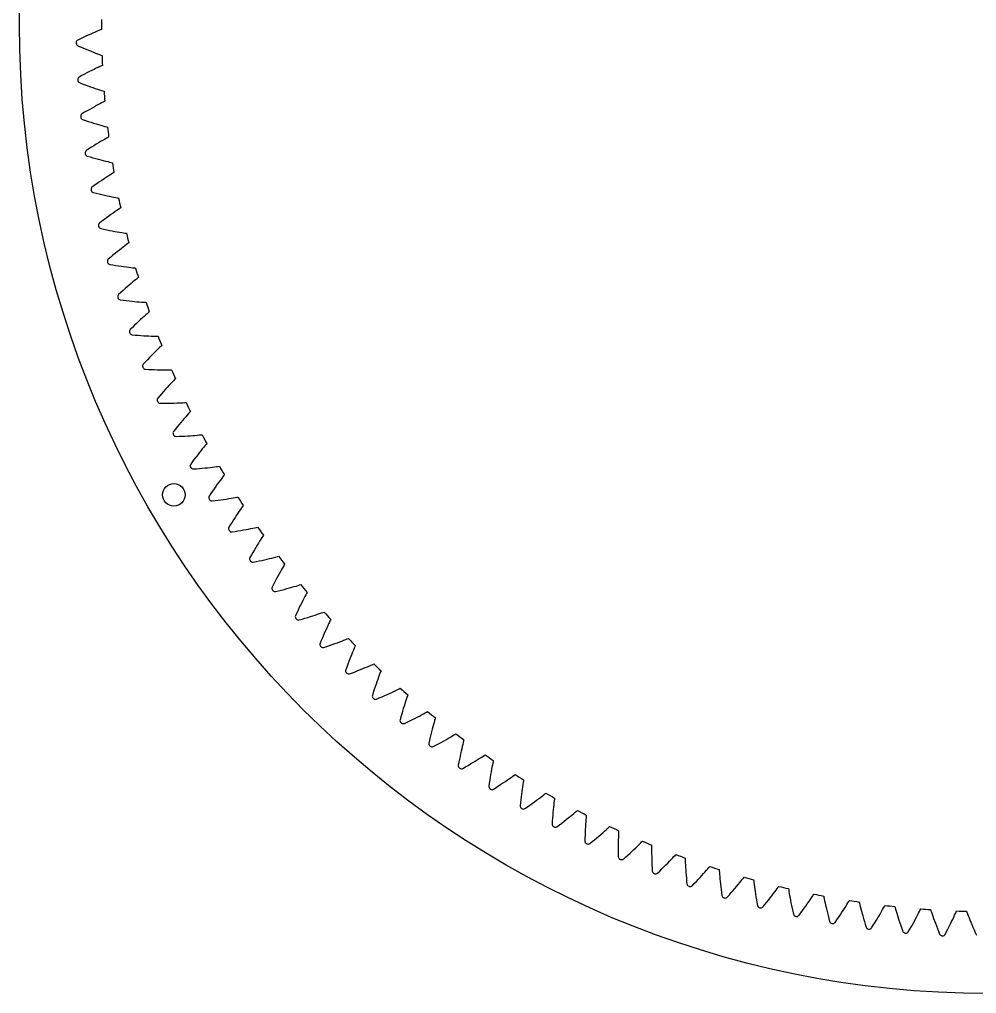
# Model space of a CAD drawing. Header units: millimetres. Extents: x -86 to 86, y -86 to 86.
# Drawn here: x -85.7 to -1.1, y -85.7 to 0.4 of the extents above; entities that cross this region are included whole.
import ezdxf

# ---------------------------------------------------------------- set-up
doc = ezdxf.new("R2010")
doc.units = ezdxf.units.MM

msp = doc.modelspace()

# ---------------------------------------------------------------- linework, layer by layer
at = {"layer": 'holes'}
msp.add_circle((-72.021518, -41.581643), 1, dxfattribs=at)
at = {"layer": 'outer'}
msp.add_circle((0, 0), 85.663286, dxfattribs=at)
at = {"layer": 'output_ring'}
for p, q in [((-79.369698, -0.848824), (-79.581855, -0.944433)), ((-79.167811, -0.759581), (-79.369698, -0.848824)), ((-78.977644, -0.677081), (-79.167811, -0.759581)), ((-78.801254, -0.601921), (-78.977644, -0.677081)), ((-78.641845, -0.535133), (-78.801254, -0.601921)), ((-78.505389, -0.478826), (-78.641845, -0.535133)), ((-78.412047, -0.440771), (-78.505389, -0.478826)), ((-80.270112, -1.267341), (-80.51443, -1.386234)), ((-80.03284, -1.153834), (-80.270112, -1.267341)), ((-79.803189, -1.04616), (-80.03284, -1.153834)), ((-79.581855, -0.944433), (-79.803189, -1.04616)), ((-80.504466, -1.877799), (-80.25553, -1.986693)), ((-80.25553, -1.986693), (-80.013853, -2.090491)), ((-80.013853, -2.090491), (-79.780027, -2.18877)), ((-79.780027, -2.18877), (-79.554753, -2.281443)), ((-79.554753, -2.281443), (-79.338895, -2.368376)), ((-79.338895, -2.368376), (-79.133557, -2.449364)), ((-79.133557, -2.449364), (-78.940203, -2.52409)), ((-78.940203, -2.52409), (-78.760913, -2.59204)), ((-78.760913, -2.59204), (-78.598927, -2.652313)), ((-78.598927, -2.652313), (-78.460301, -2.703044)), ((-78.460301, -2.703044), (-78.365494, -2.737285)), ((-79.695235, -4.279371), (-79.920333, -4.396263)), ((-79.478205, -4.168758), (-79.695235, -4.279371)), ((-79.270097, -4.06463), (-79.478205, -4.168758)), ((-79.071992, -3.967278), (-79.270097, -4.06463)), ((-78.885325, -3.877139), (-79.071992, -3.967278)), ((-78.712126, -3.794893), (-78.885325, -3.877139)), ((-78.555554, -3.7217), (-78.712126, -3.794893)), ((-78.421492, -3.659909), (-78.555554, -3.7217)), ((-78.329769, -3.618102), (-78.421492, -3.659909)), ((-80.15281, -4.519293), (-80.39211, -4.647989)), ((-80.362232, -5.138746), (-80.109088, -5.237463)), ((-79.920333, -4.396263), (-80.15281, -4.519293)), ((-80.109088, -5.237463), (-79.863403, -5.331381)), ((-79.863403, -5.331381), (-79.625787, -5.420104)), ((-79.625787, -5.420104), (-79.396942, -5.503572)), ((-79.396942, -5.503572), (-79.177739, -5.581685)), ((-79.177739, -5.581685), (-78.969287, -5.654285)), ((-78.969287, -5.654285), (-78.773064, -5.721114)), ((-78.773064, -5.721114), (-78.591167, -5.781742)), ((-78.591167, -5.781742), (-78.426872, -5.835401)), ((-78.426872, -5.835401), (-78.286304, -5.880472)), ((-78.286304, -5.880472), (-78.190187, -5.910843)), ((-78.208749, -6.834979), (-78.340196, -6.902152)), ((-78.118796, -6.789489), (-78.208749, -6.834979)), ((-79.676518, -7.63147), (-79.903818, -7.763819)), ((-79.456341, -7.505551), (-79.676518, -7.63147)), ((-79.243973, -7.386234), (-79.456341, -7.505551)), ((-79.040256, -7.273757), (-79.243973, -7.386234)), ((-78.846258, -7.168457), (-79.040256, -7.273757)), ((-78.663398, -7.070828), (-78.846258, -7.168457)), ((-78.493674, -6.98163), (-78.663398, -7.070828)), ((-78.340196, -6.902152), (-78.493674, -6.98163)), ((-79.903818, -7.763819), (-80.137705, -7.902107)), ((-80.087964, -8.391251), (-79.831027, -8.479627)), ((-79.831027, -8.479627), (-79.581738, -8.563512)), ((-79.581738, -8.563512), (-79.340721, -8.642532)), ((-79.340721, -8.642532), (-79.108682, -8.716657)), ((-79.108682, -8.716657), (-78.886493, -8.785824)), ((-78.886493, -8.785824), (-78.67527, -8.849916)), ((-78.67527, -8.849916), (-78.4765, -8.908738)), ((-78.4765, -8.908738), (-78.292296, -8.961945)), ((-78.292296, -8.961945), (-78.125961, -9.008901)), ((-78.125961, -9.008901), (-77.983682, -9.048239)), ((-77.983682, -9.048239), (-77.886413, -9.07469)), ((-78.312226, -10.252899), (-78.49098, -10.357859)), ((-78.146257, -10.156896), (-78.312226, -10.252899)), ((-77.996126, -10.071264), (-78.146257, -10.156896)), ((-77.867509, -9.998819), (-77.996126, -10.071264)), ((-77.779473, -9.949721), (-77.867509, -9.998819)), ((-79.523544, -10.995589), (-79.751635, -11.143242)), ((-79.301794, -10.854137), (-79.523544, -10.995589)), ((-79.086901, -10.719399), (-79.301794, -10.854137)), ((-78.879543, -10.591574), (-79.086901, -10.719399)), ((-78.680551, -10.470934), (-78.879543, -10.591574)), ((-78.49098, -10.357859), (-78.680551, -10.470934)), ((-79.682112, -11.629969), (-79.421805, -11.70786)), ((-79.421805, -11.70786), (-79.169321, -11.781573)), ((-79.169321, -11.781573), (-78.925299, -11.850761)), ((-78.925299, -11.850761), (-78.690447, -11.915422)), ((-78.690447, -11.915422), (-78.465638, -11.975527)), ((-78.465638, -11.975527), (-78.251991, -12.031007)), ((-78.251991, -12.031007), (-78.051, -12.081725)), ((-78.051, -12.081725), (-77.864791, -12.127423)), ((-77.864791, -12.127423), (-77.69669, -12.1676)), ((-77.69669, -12.1676), (-77.552934, -12.20114)), ((-77.552934, -12.20114), (-77.454673, -12.223627)), ((-78.191574, -13.650907), (-78.385513, -13.779512)), ((-78.006742, -13.530242), (-78.191574, -13.650907)), ((-77.832388, -13.418124), (-78.006742, -13.530242)), ((-77.670446, -13.315474), (-77.832388, -13.418124)), ((-77.523909, -13.223828), (-77.670446, -13.315474)), ((-77.398333, -13.14623), (-77.523909, -13.223828)), ((-77.312359, -13.093605), (-77.398333, -13.14623)), ((-79.012613, -14.209294), (-79.234533, -14.366069)), ((-78.796778, -14.058972), (-79.012613, -14.209294)), ((-78.587521, -13.915635), (-78.796778, -14.058972)), ((-78.385513, -13.779512), (-78.587521, -13.915635)), ((-79.145342, -14.849578), (-78.882092, -14.916856)), ((-78.882092, -14.916856), (-78.626828, -14.980277)), ((-78.626828, -14.980277), (-78.380203, -15.039519)), ((-78.380203, -15.039519), (-78.142923, -15.094609)), ((-78.142923, -15.094609), (-77.915863, -15.145554)), ((-77.915863, -15.145554), (-77.700143, -15.192331)), ((-77.700143, -15.192331), (-77.497263, -15.234862)), ((-77.497263, -15.234862), (-77.309354, -15.272976)), ((-77.309354, -15.272976), (-77.139763, -15.306308)), ((-77.139763, -15.306308), (-76.994766, -15.333994)), ((-76.994766, -15.333994), (-76.895674, -15.352481)), ((-76.92432, -16.354666), (-77.067022, -16.452176)), ((-76.801992, -16.272043), (-76.92432, -16.354666)), ((-76.718221, -16.215977), (-76.801992, -16.272043)), ((-77.959023, -17.089008), (-78.162298, -17.240707)), ((-77.762697, -16.94481), (-77.959023, -17.089008)), ((-77.574129, -16.808451), (-77.762697, -16.94481)), ((-77.394338, -16.680395), (-77.574129, -16.808451)), ((-77.224672, -16.561304), (-77.394338, -16.680395)), ((-77.067022, -16.452176), (-77.224672, -16.561304)), ((-78.371864, -17.399653), (-78.587248, -17.565293)), ((-78.478536, -18.04479), (-78.212776, -18.101345)), ((-78.162298, -17.240707), (-78.371864, -17.399653)), ((-78.212776, -18.101345), (-77.955152, -18.154369)), ((-77.955152, -18.154369), (-77.706329, -18.203567)), ((-77.706329, -18.203567), (-77.467011, -18.248996)), ((-77.467011, -18.248996), (-77.238073, -18.290698)), ((-77.238073, -18.290698), (-77.020635, -18.328694)), ((-77.020635, -18.328694), (-76.816197, -18.362968)), ((-76.816197, -18.362968), (-76.626898, -18.393436)), ((-76.626898, -18.393436), (-76.456096, -18.419867)), ((-76.456096, -18.419867), (-76.310096, -18.441655)), ((-76.310096, -18.441655), (-76.210336, -18.45611)), ((-76.654776, -19.803143), (-76.82923, -19.93838)), ((-76.490076, -19.677273), (-76.654776, -19.803143)), ((-76.336978, -19.561846), (-76.490076, -19.677273)), ((-76.198344, -19.458633), (-76.336978, -19.561846)), ((-76.079465, -19.371121), (-76.198344, -19.458633)), ((-75.998035, -19.311706), (-76.079465, -19.371121)), ((-77.602351, -20.561424), (-77.810845, -20.735657)), ((-77.399398, -20.394116), (-77.602351, -20.561424)), ((-77.202437, -20.234304), (-77.399398, -20.394116)), ((-77.012117, -20.082268), (-77.202437, -20.234304)), ((-76.82923, -19.93838), (-77.012117, -20.082268)), ((-77.682791, -21.210354), (-77.414957, -21.256092)), ((-77.414957, -21.256092), (-77.155396, -21.298633)), ((-77.155396, -21.298633), (-76.904783, -21.337707)), ((-76.904783, -21.337707), (-76.663821, -21.3734)), ((-76.663821, -21.3734), (-76.433381, -21.405789)), ((-76.433381, -21.405789), (-76.214582, -21.434942)), ((-76.214582, -21.434942), (-76.008923, -21.460904)), ((-76.008923, -21.460904), (-75.818545, -21.483675)), ((-75.818545, -21.483675), (-75.646811, -21.503163)), ((-75.646811, -21.503163), (-75.500048, -21.519016)), ((-75.500048, -21.519016), (-75.399785, -21.529417)), ((-75.152985, -22.375706), (-75.23194, -22.438372)), ((-76.135006, -23.186732), (-76.319009, -23.346355)), ((-75.9581, -23.035549), (-76.135006, -23.186732)), ((-75.789271, -22.893354), (-75.9581, -23.035549)), ((-75.629806, -22.760913), (-75.789271, -22.893354)), ((-75.481512, -22.639376), (-75.629806, -22.760913)), ((-75.347175, -22.53063), (-75.481512, -22.639376)), ((-75.23194, -22.438372), (-75.347175, -22.53063)), ((-76.705337, -23.689413), (-76.906599, -23.871952)), ((-76.509331, -23.514018), (-76.705337, -23.689413)), ((-76.319009, -23.346355), (-76.509331, -23.514018)), ((-76.759412, -24.34107), (-76.489945, -24.375916)), ((-76.489945, -24.375916), (-76.228873, -24.407903)), ((-76.228873, -24.407903), (-75.976883, -24.436789)), ((-75.976883, -24.436789), (-75.734672, -24.462687)), ((-75.734672, -24.462687), (-75.503109, -24.485712)), ((-75.503109, -24.485712), (-75.283308, -24.505974)), ((-75.283308, -24.505974), (-75.076766, -24.523579)), ((-75.076766, -24.523579), (-74.885622, -24.538617)), ((-74.885622, -24.538617), (-74.71324, -24.551129)), ((-74.71324, -24.551129), (-74.565955, -24.561021)), ((-74.565955, -24.561021), (-74.465352, -24.56735)), ((-74.645277, -25.807157), (-74.799243, -25.945951)), ((-74.50203, -25.67971), (-74.645277, -25.807157)), ((-74.372211, -25.565609), (-74.50203, -25.67971)), ((-74.260809, -25.468756), (-74.372211, -25.565609)), ((-74.184459, -25.402942), (-74.260809, -25.468756)), ((-75.49356, -26.595286), (-75.682296, -26.778481)), ((-75.310188, -26.420048), (-75.49356, -26.595286)), ((-75.132806, -26.253099), (-75.310188, -26.420048)), ((-74.962172, -26.094872), (-75.132806, -26.253099)), ((-74.799243, -25.945951), (-74.962172, -26.094872)), ((-75.682296, -26.778481), (-75.875996, -26.969026)), ((-75.709919, -27.431794), (-75.439261, -27.455691)), ((-75.439261, -27.455691), (-75.177107, -27.477071)), ((-75.177107, -27.477071), (-74.924153, -27.495721)), ((-74.924153, -27.495721), (-74.681092, -27.511783)), ((-74.681092, -27.511783), (-74.448786, -27.525404)), ((-74.448786, -27.525404), (-74.228344, -27.536742)), ((-74.228344, -27.536742), (-74.021258, -27.545962)), ((-74.021258, -27.545962), (-73.829661, -27.553241)), ((-73.829661, -27.553241), (-73.656914, -27.558757)), ((-73.656914, -27.558757), (-73.509349, -27.562673)), ((-73.509349, -27.562673), (-73.408573, -27.56492)), ((-73.094047, -28.388442), (-73.167668, -28.457296)), ((-73.843081, -29.11132), (-74.007162, -29.276332)), ((-73.686321, -28.955919), (-73.843081, -29.11132)), ((-73.538106, -28.810999), (-73.686321, -28.955919)), ((-73.400142, -28.677852), (-73.538106, -28.810999)), ((-73.275053, -28.558584), (-73.400142, -28.677852)), ((-73.167668, -28.457296), (-73.275053, -28.558584)), ((-74.53491, -29.823551), (-74.720728, -30.021789)), ((-74.353753, -29.632858), (-74.53491, -29.823551)), ((-74.177633, -29.450333), (-74.353753, -29.632858)), ((-74.007162, -29.276332), (-74.177633, -29.450333)), ((-74.536034, -30.477447), (-74.26463, -30.490356)), ((-74.26463, -30.490356), (-74.001825, -30.501094)), ((-74.001825, -30.501094), (-73.748323, -30.509478)), ((-73.748323, -30.509478), (-73.504811, -30.515676)), ((-73.504811, -30.515676), (-73.272143, -30.519872)), ((-73.272143, -30.519872), (-73.051423, -30.522267)), ((-73.051423, -30.522267), (-72.844134, -30.523088)), ((-72.844134, -30.523088), (-72.652399, -30.522596)), ((-72.652399, -30.522596), (-72.47957, -30.521107)), ((-72.47957, -30.521107), (-72.331968, -30.519039)), ((-72.331968, -30.519039), (-72.231184, -30.5172)), ((-72.310112, -31.767505), (-72.452333, -31.918313)), ((-72.177657, -31.628876), (-72.310112, -31.767505)), ((-72.057504, -31.504637), (-72.177657, -31.628876)), ((-71.954312, -31.399081), (-72.057504, -31.504637)), ((-71.883543, -31.3273), (-71.954312, -31.399081)), ((-73.091782, -32.621744), (-73.265063, -32.819622)), ((-72.923205, -32.432231), (-73.091782, -32.621744)), ((-72.759925, -32.251465), (-72.923205, -32.432231)), ((-72.602666, -32.079939), (-72.759925, -32.251465)), ((-72.452333, -31.918313), (-72.602666, -32.079939)), ((-73.265063, -32.819622), (-73.442695, -33.025227)), ((-73.239686, -33.473025), (-72.967982, -33.474925)), ((-72.967982, -33.474925), (-72.704958, -33.475004)), ((-72.704958, -33.475004), (-72.451325, -33.473108)), ((-72.451325, -33.473108), (-72.207761, -33.469433)), ((-72.207761, -33.469433), (-71.975115, -33.464196)), ((-71.975115, -33.464196), (-71.754479, -33.457644)), ((-71.754479, -33.457644), (-71.547327, -33.450064)), ((-71.547327, -33.450064), (-71.35577, -33.441802)), ((-71.35577, -33.441802), (-71.183143, -33.43331)), ((-71.183143, -33.43331), (-71.035746, -33.425262)), ((-71.035746, -33.425262), (-70.935119, -33.419341)), ((-70.721566, -34.398928), (-70.836585, -34.527934)), ((-70.622736, -34.289276), (-70.721566, -34.398928)), ((-70.554933, -34.214686), (-70.622736, -34.289276)), ((-71.393144, -35.173608), (-71.548963, -35.360843)), ((-71.242965, -34.99585), (-71.393144, -35.173608)), ((-71.099305, -34.828264), (-71.242965, -34.99585)), ((-70.963313, -34.671817), (-71.099305, -34.828264)), ((-70.836585, -34.527934), (-70.963313, -34.671817)), ((-71.874842, -35.761769), (-72.043996, -35.974405)), ((-71.709723, -35.557032), (-71.874842, -35.761769)), ((-71.548963, -35.360843), (-71.709723, -35.557032)), ((-71.823006, -36.413608), (-71.551448, -36.404495)), ((-71.551448, -36.404495), (-71.288637, -36.393915)), ((-71.288637, -36.393915), (-71.035289, -36.381742)), ((-71.035289, -36.381742), (-70.792074, -36.368199)), ((-70.792074, -36.368199), (-70.559831, -36.353538)), ((-70.559831, -36.353538), (-70.339642, -36.33805)), ((-70.339642, -36.33805), (-70.132968, -36.322081)), ((-70.132968, -36.322081), (-69.941903, -36.306064)), ((-69.941903, -36.306064), (-69.769762, -36.290583)), ((-69.769762, -36.290583), (-69.622812, -36.276568)), ((-69.622812, -36.276568), (-69.522507, -36.266574)), ((-69.766212, -37.854263), (-69.909063, -38.037962)), ((-69.629462, -37.680993), (-69.766212, -37.854263)), ((-69.499922, -37.519164), (-69.629462, -37.680993)), ((-69.379128, -37.370263), (-69.499922, -37.519164)), ((-69.269432, -37.236702), (-69.379128, -37.370263)), ((-69.175127, -37.123135), (-69.269432, -37.236702)), ((-69.110403, -37.045859), (-69.175127, -37.123135)), ((-70.36653, -38.645161), (-70.526928, -38.864476)), ((-70.209844, -38.4339), (-70.36653, -38.645161)), ((-70.057167, -38.231358), (-70.209844, -38.4339)), ((-69.909063, -38.037962), (-70.057167, -38.231358)), ((-70.288321, -39.294363), (-70.017356, -39.274253)), ((-70.017356, -39.274253), (-69.755189, -39.253031)), ((-69.755189, -39.253031), (-69.502542, -39.230601)), ((-69.502542, -39.230601), (-69.260076, -39.207212)), ((-69.260076, -39.207212), (-69.028618, -39.183152)), ((-69.028618, -39.183152), (-68.809238, -39.158753)), ((-68.809238, -39.158753), (-68.60338, -39.134422)), ((-68.60338, -39.134422), (-68.413121, -39.110674)), ((-68.413121, -39.110674), (-68.241749, -39.08823)), ((-68.241749, -39.08823), (-68.095488, -39.068272)), ((-68.095488, -39.068272), (-67.995671, -39.05422)), ((-67.922342, -40.304866), (-68.045217, -40.471813)), ((-67.807682, -40.151193), (-67.922342, -40.304866)), ((-67.703488, -40.013295), (-67.807682, -40.151193)), ((-67.613863, -39.896001), (-67.703488, -40.013295)), ((-67.552324, -39.816164), (-67.613863, -39.896001)), ((-68.594611, -41.247621), (-68.742607, -41.465058)), ((-68.450268, -41.039058), (-68.594611, -41.247621)), ((-68.310123, -40.839819), (-68.450268, -41.039058)), ((-68.174833, -40.650482), (-68.310123, -40.839819)), ((-68.045217, -40.471813), (-68.174833, -40.650482)), ((-68.742607, -41.465058), (-68.893985, -41.690694)), ((-68.638153, -42.110558), (-68.368225, -42.079483)), ((-68.368225, -42.079483), (-68.107133, -42.047654)), ((-68.107133, -42.047654), (-67.855603, -42.015003)), ((-67.855603, -42.015003), (-67.614284, -41.981808)), ((-67.614284, -41.981808), (-67.383992, -41.948388)), ((-67.383992, -41.948388), (-67.16578, -41.915119)), ((-67.16578, -41.915119), (-66.961077, -41.882465)), ((-66.961077, -41.882465), (-66.771937, -41.851026)), ((-66.771937, -41.851026), (-66.601616, -41.821656)), ((-66.601616, -41.821656), (-66.456283, -41.795786)), ((-66.456283, -41.795786), (-66.357118, -41.777701)), ((-66.233165, -43.024348), (-66.349174, -43.196137)), ((-66.124828, -42.866154), (-66.233165, -43.024348)), ((-66.026308, -42.724148), (-66.124828, -42.866154)), ((-65.94151, -42.603317), (-66.026308, -42.724148)), ((-65.883256, -42.521053), (-65.94151, -42.603317)), ((-66.730904, -43.779331), (-66.866676, -43.993572)), ((-66.598949, -43.574576), (-66.730904, -43.779331)), ((-66.471443, -43.379913), (-66.598949, -43.574576)), ((-66.349174, -43.196137), (-66.471443, -43.379913)), ((-67.005739, -44.216828), (-67.147849, -44.448414)), ((-66.866676, -43.993572), (-67.005739, -44.216828)), ((-66.606765, -44.815576), (-66.347178, -44.773193)), ((-66.347178, -44.773193), (-66.097178, -44.730376)), ((-66.097178, -44.730376), (-65.857402, -44.687428)), ((-65.857402, -44.687428), (-65.628653, -44.644702)), ((-65.628653, -44.644702), (-65.411969, -44.602618)), ((-65.411969, -44.602618), (-65.208758, -44.561695)), ((-65.208758, -44.561695), (-65.021047, -44.522617)), ((-65.021047, -44.522617), (-64.852056, -44.486368)), ((-64.852056, -44.486368), (-64.707891, -44.45463)), ((-64.707891, -44.45463), (-64.60954, -44.432542)), ((-66.875212, -44.857565), (-66.606765, -44.815576)), ((-64.33333, -45.510687), (-64.435168, -45.673141)), ((-64.240646, -45.364804), (-64.33333, -45.510687)), ((-64.160815, -45.240636), (-64.240646, -45.364804)), ((-64.105943, -45.156079), (-64.160815, -45.240636)), ((-64.901902, -46.447675), (-65.028881, -46.667243)), ((-64.778353, -46.237741), (-64.901902, -46.447675)), ((-64.658841, -46.03807), (-64.778353, -46.237741)), ((-64.54412, -45.84949), (-64.658841, -46.03807)), ((-64.435168, -45.673141), (-64.54412, -45.84949)), ((-65.158782, -46.895951), (-65.291389, -47.133105)), ((-65.028881, -46.667243), (-65.158782, -46.895951)), ((-64.230155, -47.372256), (-63.992317, -47.319627)), ((-63.992317, -47.319627), (-63.765487, -47.267666)), ((-63.765487, -47.267666), (-63.550686, -47.216834)), ((-63.550686, -47.216834), (-63.349301, -47.16771)), ((-63.349301, -47.16771), (-63.163328, -47.121058)), ((-63.163328, -47.121058), (-62.995944, -47.07799)), ((-62.995944, -47.07799), (-62.853184, -47.040436)), ((-62.853184, -47.040436), (-62.755809, -47.014379)), ((-65.002395, -47.530871), (-64.73587, -47.478038)), ((-64.73587, -47.478038), (-64.478214, -47.42517)), ((-64.478214, -47.42517), (-64.230155, -47.372256)), ((-62.436134, -48.080445), (-62.531305, -48.246893)), ((-62.349438, -47.930926), (-62.436134, -48.080445)), ((-62.274704, -47.803625), (-62.349438, -47.930926)), ((-62.223304, -47.716913), (-62.274704, -47.803625)), ((-62.966267, -49.039705), (-63.084242, -49.264239)), ((-62.851326, -48.824937), (-62.966267, -49.039705)), ((-62.740004, -48.620586), (-62.851326, -48.824937)), ((-62.63302, -48.427513), (-62.740004, -48.620586)), ((-62.531305, -48.246893), (-62.63302, -48.427513)), ((-63.204768, -49.498023), (-63.327656, -49.740356)), ((-63.084242, -49.264239), (-63.204768, -49.498023)), ((-62.503313, -49.999227), (-62.257602, -49.936304)), ((-62.257602, -49.936304), (-62.022092, -49.87408)), ((-62.022092, -49.87408), (-61.797554, -49.812969)), ((-61.797554, -49.812969), (-61.58499, -49.753474)), ((-61.58499, -49.753474), (-61.38576, -49.696229)), ((-61.38576, -49.696229), (-61.201831, -49.642078)), ((-61.201831, -49.642078), (-61.03633, -49.592262)), ((-61.03633, -49.592262), (-60.895209, -49.548954)), ((-60.895209, -49.548954), (-60.79897, -49.518972)), ((-63.02278, -50.126084), (-62.758615, -50.062494)), ((-62.758615, -50.062494), (-62.503313, -49.999227)), ((-60.524702, -50.741376), (-60.619014, -50.925969)), ((-60.436355, -50.571208), (-60.524702, -50.741376)), ((-60.355789, -50.418298), (-60.436355, -50.571208)), ((-60.286276, -50.288073), (-60.355789, -50.418298)), ((-60.238432, -50.199349), (-60.286276, -50.288073)), ((-60.927177, -51.551164), (-61.035957, -51.780293)), ((-60.821035, -51.331913), (-60.927177, -51.551164)), ((-60.718086, -51.12322), (-60.821035, -51.331913)), ((-60.619014, -50.925969), (-60.718086, -51.12322)), ((-61.14691, -52.01877), (-61.259876, -52.265885)), ((-61.035957, -51.780293), (-61.14691, -52.01877)), ((-60.678247, -52.564697), (-60.425719, -52.491135)), ((-60.425719, -52.491135), (-60.182759, -52.418307)), ((-60.182759, -52.418307), (-59.949965, -52.346589)), ((-59.949965, -52.346589), (-59.728088, -52.276429)), ((-59.728088, -52.276429), (-59.51811, -52.208369)), ((-59.51811, -52.208369), (-59.321364, -52.143097)), ((-59.321364, -52.143097), (-59.13978, -52.081537)), ((-59.13978, -52.081537), (-58.976434, -52.025055)), ((-58.976434, -52.025055), (-58.837184, -51.976063)), ((-58.837184, -51.976063), (-58.742239, -51.942206)), ((-60.939618, -52.63894), (-60.678247, -52.564697)), ((-58.505411, -53.340754), (-58.596408, -53.541857)), ((-58.418657, -53.15249), (-58.505411, -53.340754)), ((-58.337279, -52.978882), (-58.418657, -53.15249)), ((-58.262976, -52.822833), (-58.337279, -52.978882)), ((-58.198797, -52.689898), (-58.262976, -52.822833)), ((-58.154589, -52.599308), (-58.198797, -52.689898)), ((-58.88739, -54.211273), (-58.988587, -54.454051)), ((-58.787985, -53.977923), (-58.88739, -54.211273)), ((-58.690815, -53.754552), (-58.787985, -53.977923)), ((-58.596408, -53.541857), (-58.690815, -53.754552)), ((-58.988587, -54.454051), (-59.091446, -54.70554)), ((-58.756333, -55.065311), (-58.498186, -54.980536)), ((-58.498186, -54.980536), (-58.248846, -54.896801)), ((-58.248846, -54.896801), (-58.009037, -54.814186)), ((-58.009037, -54.814186), (-57.77934, -54.733094)), ((-57.77934, -54.733094), (-57.560489, -54.653999)), ((-57.560489, -54.653999), (-57.353441, -54.577486)), ((-57.353441, -54.577486), (-57.159502, -54.504294)), ((-57.159502, -54.504294), (-56.980562, -54.435426)), ((-56.980562, -54.435426), (-56.819639, -54.372371)), ((-56.819639, -54.372371), (-56.682489, -54.317775)), ((-56.682489, -54.317775), (-56.588994, -54.280099)), ((-56.015699, -55.005153), (-56.074438, -55.14058)), ((-55.975197, -54.912846), (-56.015699, -55.005153)), ((-56.378456, -55.872526), (-56.464167, -56.088872)), ((-56.295684, -55.6679), (-56.378456, -55.872526)), ((-56.216631, -55.476275), (-56.295684, -55.6679)), ((-56.142355, -55.299512), (-56.216631, -55.476275)), ((-56.074438, -55.14058), (-56.142355, -55.299512)), ((-56.733346, -56.799864), (-56.825929, -57.055315)), ((-56.642071, -56.553184), (-56.733346, -56.799864)), ((-56.552204, -56.315998), (-56.642071, -56.553184)), ((-56.464167, -56.088872), (-56.552204, -56.315998)), ((-55.094541, -56.856932), (-54.903728, -56.775941)), ((-54.903728, -56.775941), (-54.727725, -56.699877)), ((-54.727725, -56.699877), (-54.56949, -56.630353)), ((-54.56949, -56.630353), (-54.434665, -56.570244)), ((-54.434665, -56.570244), (-54.342774, -56.52881)), ((-56.476511, -57.401209), (-56.222011, -57.306042)), ((-56.222011, -57.306042), (-55.97627, -57.212272)), ((-55.97627, -57.212272), (-55.740006, -57.120006)), ((-55.740006, -57.120006), (-55.513784, -57.029672)), ((-55.513784, -57.029672), (-55.298318, -56.941773)), ((-55.298318, -56.941773), (-55.094541, -56.856932)), ((-53.85519, -57.529285), (-53.922241, -57.708913)), ((-53.793769, -57.367731), (-53.85519, -57.529285)), ((-53.740566, -57.230035), (-53.793769, -57.367731)), ((-53.703839, -57.136163), (-53.740566, -57.230035)), ((-54.144747, -58.331038), (-54.223508, -58.561545)), ((-54.067875, -58.111397), (-54.144747, -58.331038)), ((-53.993464, -57.903584), (-54.067875, -58.111397)), ((-53.922241, -57.708913), (-53.993464, -57.903584)), ((-54.384892, -59.052354), (-54.467047, -59.311347)), ((-54.303689, -58.802179), (-54.384892, -59.052354)), ((-54.223508, -58.561545), (-54.303689, -58.802179)), ((-53.611725, -59.433743), (-53.379394, -59.331978)), ((-53.379394, -59.331978), (-53.157019, -59.23255)), ((-53.157019, -59.23255), (-52.945292, -59.135992)), ((-52.945292, -59.135992), (-52.745121, -59.042962)), ((-52.745121, -59.042962), (-52.557746, -58.954305)), ((-52.557746, -58.954305), (-52.384971, -58.871171)), ((-52.384971, -58.871171), (-52.229684, -58.795291)), ((-52.229684, -58.795291), (-52.097406, -58.729768)), ((-52.097406, -58.729768), (-52.007269, -58.684644)), ((-51.377138, -59.360888), (-51.424717, -59.500627)), ((-51.344245, -59.265604), (-51.377138, -59.360888)), ((-54.103898, -59.642797), (-53.853464, -59.537395)), ((-53.853464, -59.537395), (-53.611725, -59.433743)), ((-51.66846, -60.25479), (-51.736368, -60.477366)), ((-51.602532, -60.044133), (-51.66846, -60.25479)), ((-51.539257, -59.846735), (-51.602532, -60.044133)), ((-51.47954, -59.664537), (-51.539257, -59.846735)), ((-51.424717, -59.500627), (-51.47954, -59.664537)), ((-51.876086, -60.954561), (-51.947084, -61.207822)), ((-51.805723, -60.710876), (-51.876086, -60.954561)), ((-51.736368, -60.477366), (-51.805723, -60.710876)), ((-50.505278, -61.233051), (-50.309041, -61.131985)), ((-50.309041, -61.131985), (-50.125413, -61.035807)), ((-50.125413, -61.035807), (-49.956149, -60.94574)), ((-49.956149, -60.94574), (-49.804064, -60.863629)), ((-49.804064, -60.863629), (-49.67455, -60.792799)), ((-49.67455, -60.792799), (-49.586316, -60.744059)), ((-51.947084, -61.207822), (-52.018675, -61.469932)), ((-51.642393, -61.786393), (-51.396437, -61.670928)), ((-51.396437, -61.670928), (-51.159096, -61.557564)), ((-51.159096, -61.557564), (-50.931081, -61.446468)), ((-50.931081, -61.446468), (-50.712917, -61.33811)), ((-50.712917, -61.33811), (-50.505278, -61.233051)), ((-49.071594, -61.88623), (-49.126817, -62.086029)), ((-49.01931, -61.701761), (-49.071594, -61.88623)), ((-48.971174, -61.535764), (-49.01931, -61.701761)), ((-48.929297, -61.394211), (-48.971174, -61.535764)), ((-48.900293, -61.297673), (-48.929297, -61.394211)), ((-49.302822, -62.760459), (-49.363251, -63.006796)), ((-49.242987, -62.524331), (-49.302822, -62.760459)), ((-49.184155, -62.299185), (-49.242987, -62.524331)), ((-49.126817, -62.086029), (-49.184155, -62.299185)), ((-47.445249, -62.920175), (-47.296616, -62.831968)), ((-47.296616, -62.831968), (-47.170079, -62.755948)), ((-47.170079, -62.755948), (-47.083892, -62.703672)), ((-49.423927, -63.262725), (-49.484838, -63.527521)), ((-49.363251, -63.006796), (-49.423927, -63.262725)), ((-49.09604, -63.828473), (-48.854964, -63.703136)), ((-48.854964, -63.703136), (-48.622413, -63.580247)), ((-48.622413, -63.580247), (-48.399087, -63.460001)), ((-48.399087, -63.460001), (-48.185494, -63.342891)), ((-48.185494, -63.342891), (-47.982283, -63.229503)), ((-47.982283, -63.229503), (-47.790303, -63.120568)), ((-47.790303, -63.120568), (-47.610724, -63.017027)), ((-47.610724, -63.017027), (-47.445249, -62.920175)), ((-46.478541, -63.637609), (-46.523306, -63.824045)), ((-46.437172, -63.469797), (-46.478541, -63.637609)), ((-46.401066, -63.326664), (-46.437172, -63.469797)), ((-46.375998, -63.22903), (-46.401066, -63.326664)), ((-46.668699, -64.468567), (-46.718915, -64.706927)), ((-46.619039, -64.241223), (-46.668699, -64.468567)), ((-46.570387, -64.025918), (-46.619039, -64.241223)), ((-46.523306, -63.824045), (-46.570387, -64.025918)), ((-44.588108, -64.615989), (-44.50411, -64.560263)), ((-46.819567, -65.213688), (-46.869696, -65.480735)), ((-46.769312, -64.95551), (-46.819567, -65.213688)), ((-46.718915, -64.706927), (-46.769312, -64.95551)), ((-46.005844, -65.498467), (-45.787574, -65.36927)), ((-45.787574, -65.36927), (-45.578903, -65.2436)), ((-45.578903, -65.2436), (-45.380453, -65.12207)), ((-45.380453, -65.12207), (-45.193046, -65.005444)), ((-45.193046, -65.005444), (-45.01781, -64.894711)), ((-45.01781, -64.894711), (-44.856396, -64.791232)), ((-44.856396, -64.791232), (-44.71146, -64.697074)), ((-44.71146, -64.697074), (-44.588108, -64.615989)), ((-43.826873, -65.29955), (-43.861408, -65.4689)), ((-43.796598, -65.155071), (-43.826873, -65.29955)), ((-43.775507, -65.056501), (-43.796598, -65.155071)), ((-46.469022, -65.765683), (-46.233224, -65.630679)), ((-46.233224, -65.630679), (-46.005844, -65.498467)), ((-43.977329, -66.077712), (-44.017735, -66.306883)), ((-43.937443, -65.860613), (-43.977329, -66.077712)), ((-43.898581, -65.656997), (-43.937443, -65.860613)), ((-43.861408, -65.4689), (-43.898581, -65.656997)), ((-44.138282, -67.057506), (-44.177548, -67.326364)), ((-44.098532, -66.797502), (-44.138282, -67.057506)), ((-44.05825, -66.547081), (-44.098532, -66.797502)), ((-44.017735, -66.306883), (-44.05825, -66.547081)), ((-43.100832, -67.171137), (-42.897425, -67.037113)), ((-42.897425, -67.037113), (-42.704064, -66.907641)), ((-42.704064, -66.907641), (-42.521537, -66.783517)), ((-42.521537, -66.783517), (-42.350932, -66.665773)), ((-42.350932, -66.665773), (-42.193844, -66.555838)), ((-42.193844, -66.555838), (-42.052843, -66.455884)), ((-42.052843, -66.455884), (-41.932878, -66.369866)), ((-41.932878, -66.369866), (-41.851208, -66.310781)), ((-41.144568, -67.022016), (-41.172211, -67.192627)), ((-41.120172, -66.876429), (-41.144568, -67.022016)), ((-41.103093, -66.777085), (-41.120172, -66.876429)), ((-43.765655, -67.594841), (-43.535522, -67.450392)), ((-43.535522, -67.450392), (-43.313687, -67.309074)), ((-43.313687, -67.309074), (-43.100832, -67.171137)), ((-41.263364, -67.805636), (-41.29445, -68.036256)), ((-41.232309, -67.587099), (-41.263364, -67.805636)), ((-41.201731, -67.382076), (-41.232309, -67.587099)), ((-41.172211, -67.192627), (-41.201731, -67.382076)), ((-39.325134, -68.105506), (-39.208753, -68.014697)), ((-39.208753, -68.014697), (-39.129545, -67.952352)), ((-41.384479, -68.791147), (-41.412817, -69.061376)), ((-41.355297, -68.529747), (-41.384479, -68.791147)), ((-41.325198, -68.277899), (-41.355297, -68.529747)), ((-41.29445, -68.036256), (-41.325198, -68.277899)), ((-40.550365, -69.009091), (-40.343276, -68.862642)), ((-40.343276, -68.862642), (-40.145467, -68.720486)), ((-40.145467, -68.720486), (-39.957511, -68.583284)), ((-39.957511, -68.583284), (-39.780165, -68.451864)), ((-39.780165, -68.451864), (-39.614472, -68.327303)), ((-39.614472, -68.327303), (-39.461968, -68.211092)), ((-39.461968, -68.211092), (-39.325134, -68.105506)), ((-38.415368, -68.805956), (-38.437186, -68.996445)), ((-38.394661, -68.634365), (-38.415368, -68.805956)), ((-38.376186, -68.487909), (-38.394661, -68.634365)), ((-38.363147, -68.387955), (-38.376186, -68.487909)), ((-40.990382, -69.31294), (-40.766291, -69.159284)), ((-40.766291, -69.159284), (-40.550365, -69.009091)), ((-38.503318, -69.653846), (-38.524248, -69.896536)), ((-38.481604, -69.422156), (-38.503318, -69.653846)), ((-38.45943, -69.202539), (-38.481604, -69.422156)), ((-38.437186, -68.996445), (-38.45943, -69.202539)), ((-36.665256, -69.754276), (-36.532813, -69.643231)), ((-36.532813, -69.643231), (-36.420208, -69.54778)), ((-36.420208, -69.54778), (-36.343592, -69.482276)), ((-38.56268, -70.411765), (-38.580044, -70.682921)), ((-38.544116, -70.149397), (-38.56268, -70.411765)), ((-38.524248, -69.896536), (-38.544116, -70.149397)), ((-37.930082, -70.754547), (-37.72042, -70.595728)), ((-37.72042, -70.595728), (-37.519435, -70.441006)), ((-37.519435, -70.441006), (-37.32755, -70.29095)), ((-37.32755, -70.29095), (-37.145309, -70.146244)), ((-37.145309, -70.146244), (-36.973434, -70.007745)), ((-36.973434, -70.007745), (-36.812925, -69.876572)), ((-36.812925, -69.876572), (-36.665256, -69.754276)), ((-35.609489, -70.497454), (-35.623363, -70.70428)), ((-35.595408, -70.306237), (-35.609489, -70.497454)), ((-35.581673, -70.133948), (-35.595408, -70.306237)), ((-35.569148, -69.986863), (-35.581673, -70.133948)), ((-35.56017, -69.886463), (-35.569148, -69.986863)), ((-38.147761, -70.917159), (-37.930082, -70.754547)), ((-35.660002, -71.400334), (-35.669608, -71.653792)), ((-35.648925, -71.156994), (-35.660002, -71.400334)), ((-35.636618, -70.924615), (-35.648925, -71.156994)), ((-35.623363, -70.70428), (-35.636618, -70.924615)), ((-34.272077, -71.593954), (-34.105956, -71.448604)), ((-34.105956, -71.448604), (-33.950895, -71.311033)), ((-33.950895, -71.311033), (-33.808304, -71.182853)), ((-33.808304, -71.182853), (-33.680469, -71.066533)), ((-33.680469, -71.066533), (-33.571825, -70.966597)), ((-33.571825, -70.966597), (-33.497926, -70.898042)), ((-32.70367, -71.370829), (-32.710224, -71.518301)), ((-32.698768, -71.270148), (-32.70367, -71.370829)), ((-35.677524, -71.916697), (-35.683884, -72.188334)), ((-35.669608, -71.653792), (-35.677524, -71.916697)), ((-35.242464, -72.404861), (-35.031554, -72.233561)), ((-35.031554, -72.233561), (-34.8285, -72.066375)), ((-34.8285, -72.066375), (-34.633951, -71.903636)), ((-34.633951, -71.903636), (-34.448304, -71.745927)), ((-34.448304, -71.745927), (-34.272077, -71.593954)), ((-32.733082, -72.310545), (-32.735961, -72.543232)), ((-32.728766, -72.089854), (-32.733082, -72.310545)), ((-32.723286, -71.882636), (-32.728766, -72.089854)), ((-32.716966, -71.691005), (-32.723286, -71.882636)), ((-32.710224, -71.518301), (-32.716966, -71.691005)), ((-30.772789, -72.373072), (-30.668284, -72.268816)), ((-30.668284, -72.268816), (-30.597223, -72.197322)), ((-32.735961, -72.543232), (-32.737168, -72.786821)), ((-32.737168, -72.786821), (-32.736494, -73.04046)), ((-32.736494, -73.04046), (-32.733749, -73.30347)), ((-31.691562, -73.248128), (-31.51246, -73.083025)), ((-31.51246, -73.083025), (-31.342536, -72.924036)), ((-31.342536, -72.924036), (-31.182442, -72.772072)), ((-31.182442, -72.772072), (-31.033083, -72.628331)), ((-31.033083, -72.628331), (-30.895804, -72.494478)), ((-30.895804, -72.494478), (-30.772789, -72.373072)), ((-29.78446, -72.637534), (-29.785032, -72.785149)), ((-29.785032, -72.785149), (-29.78477, -72.957985)), ((-29.78477, -72.957985), (-29.783318, -73.149714)), ((-29.783642, -72.536736), (-29.78446, -72.637534)), ((-29.783318, -73.149714), (-29.780397, -73.356984)), ((-32.733749, -73.30347), (-32.729096, -73.575141)), ((-32.279263, -73.773601), (-32.075468, -73.593895)), ((-32.075468, -73.593895), (-31.879357, -73.418618)), ((-31.879357, -73.418618), (-31.691562, -73.248128)), ((-29.780397, -73.356984), (-29.775765, -73.577669)), ((-29.775765, -73.577669), (-29.769212, -73.810282)), ((-29.769212, -73.810282), (-29.760546, -74.053719)), ((-28.3615, -74.134303), (-28.207695, -73.975977)), ((-28.207695, -73.975977), (-28.064285, -73.826301)), ((-28.064285, -73.826301), (-27.932542, -73.686994)), ((-27.932542, -73.686994), (-27.814548, -73.560703)), ((-27.814548, -73.560703), (-27.714354, -73.452297)), ((-27.714354, -73.452297), (-27.646249, -73.377982)), ((-26.819582, -73.684146), (-26.816314, -73.784894)), ((-26.816314, -73.784894), (-26.810903, -73.932412)), ((-26.810903, -73.932412), (-26.803637, -74.105095)), ((-29.760546, -74.053719), (-29.749594, -74.307123)), ((-29.749594, -74.307123), (-29.736193, -74.569805)), ((-29.736193, -74.569805), (-29.720534, -74.841065)), ((-29.263028, -75.021132), (-29.066683, -74.833314)), ((-29.066683, -74.833314), (-28.877836, -74.650234)), ((-28.877836, -74.650234), (-28.697105, -74.472274)), ((-28.697105, -74.472274), (-28.524841, -74.300048)), ((-28.524841, -74.300048), (-28.3615, -74.134303)), ((-26.803637, -74.105095), (-26.794417, -74.296608)), ((-26.794417, -74.296608), (-26.783098, -74.50359)), ((-26.783098, -74.50359), (-26.769527, -74.723905)), ((-26.769527, -74.723905), (-26.753552, -74.956061)), ((-25.186603, -75.058339), (-25.049376, -74.902974)), ((-25.049376, -74.902974), (-24.923388, -74.758443)), ((-24.923388, -74.758443), (-24.810608, -74.627473)), ((-24.810608, -74.627473), (-24.71489, -74.515096)), ((-24.71489, -74.515096), (-24.649853, -74.438083)), ((-23.811457, -74.710494), (-23.804109, -74.811027)), ((-23.804109, -74.811027), (-23.792724, -74.958204)), ((-26.753552, -74.956061), (-26.735028, -75.198947)), ((-26.735028, -75.198947), (-26.713815, -75.451699)), ((-26.713815, -75.451699), (-26.68978, -75.713623)), ((-26.68978, -75.713623), (-26.663141, -75.984025)), ((-26.010142, -75.949783), (-25.828869, -75.7592)), ((-25.828869, -75.7592), (-25.655498, -75.574062)), ((-25.655498, -75.574062), (-25.490355, -75.394996)), ((-25.490355, -75.394996), (-25.333865, -75.222768)), ((-25.333865, -75.222768), (-25.186603, -75.058339)), ((-23.792724, -74.958204), (-23.778466, -75.13045)), ((-23.778466, -75.13045), (-23.761492, -75.321433)), ((-23.761492, -75.321433), (-23.741794, -75.527786)), ((-23.741794, -75.527786), (-23.719306, -75.74737)), ((-23.719306, -75.74737), (-23.693936, -75.978688)), ((-21.993312, -75.856582), (-21.873284, -75.707063)), ((-21.873284, -75.707063), (-21.765905, -75.571631)), ((-21.765905, -75.571631), (-21.674819, -75.455467)), ((-21.674819, -75.455467), (-21.612957, -75.375881)), ((-20.76421, -75.614092), (-20.752793, -75.714245)), ((-20.752793, -75.714245), (-20.735454, -75.86084)), ((-26.198714, -76.145404), (-26.010142, -75.949783)), ((-23.693936, -75.978688), (-23.665585, -76.220624)), ((-23.665585, -76.220624), (-23.634146, -76.472308)), ((-23.634146, -76.472308), (-23.599516, -76.733043)), ((-22.737465, -76.743694), (-22.57174, -76.551682)), ((-22.57174, -76.551682), (-22.413989, -76.366071)), ((-22.413989, -76.366071), (-22.264607, -76.187642)), ((-22.264607, -76.187642), (-22.12413, -76.01738)), ((-22.12413, -76.01738), (-21.993312, -75.856582)), ((-20.735454, -75.86084), (-20.714227, -76.032367)), ((-20.714227, -76.032367), (-20.689528, -76.222505)), ((-20.689528, -76.222505), (-20.661483, -76.42789)), ((-20.661483, -76.42789), (-20.630115, -76.646382)), ((-18.901113, -76.685557), (-18.787243, -76.531298)), ((-18.787243, -76.531298), (-18.68544, -76.391625)), ((-18.68544, -76.391625), (-18.599137, -76.271865)), ((-18.599137, -76.271865), (-18.540551, -76.189838)), ((-17.682847, -76.393457), (-17.667381, -76.493065)), ((-17.667381, -76.493065), (-17.644116, -76.638837)), ((-23.599516, -76.733043), (-23.561941, -77.002143)), ((-23.091355, -77.144568), (-22.910865, -76.941467)), ((-22.910865, -76.941467), (-22.737465, -76.743694)), ((-20.630115, -76.646382), (-20.595392, -76.876482)), ((-20.595392, -76.876482), (-20.557259, -77.11707)), ((-20.557259, -77.11707), (-20.515646, -77.367274)), ((-20.515646, -77.367274), (-20.470478, -77.626391)), ((-19.608704, -77.602098), (-19.450896, -77.403527)), ((-19.450896, -77.403527), (-19.300797, -77.211676)), ((-19.300797, -77.211676), (-19.158769, -77.02734)), ((-19.158769, -77.02734), (-19.025307, -76.851525)), ((-19.025307, -76.851525), (-18.901113, -76.685557)), ((-17.644116, -76.638837), (-17.615955, -76.809362)), ((-17.615955, -76.809362), (-17.58357, -76.998343)), ((-17.58357, -76.998343), (-17.547226, -77.202423)), ((-17.547226, -77.202423), (-17.507028, -77.419465)), ((-17.507028, -77.419465), (-17.463009, -77.647968)), ((-15.895225, -77.559403), (-15.777859, -77.388539)), ((-15.777859, -77.388539), (-15.670334, -77.229791)), ((-15.670334, -77.229791), (-15.574275, -77.086108)), ((-15.574275, -77.086108), (-15.492896, -76.962949)), ((-15.492896, -76.962949), (-15.437682, -76.878614)), ((-14.572432, -77.047308), (-14.552942, -77.146207)), ((-14.552942, -77.146207), (-14.523788, -77.290916)), ((-14.523788, -77.290916), (-14.488739, -77.46016)), ((-14.488739, -77.46016), (-14.448723, -77.647673)), ((-12.361201, -77.527582), (-12.30945, -77.44108)), ((-20.470478, -77.626391), (-20.422028, -77.893747)), ((-19.946057, -78.016985), (-19.773947, -77.806735)), ((-19.773947, -77.806735), (-19.608704, -77.602098)), ((-17.463009, -77.647968), (-17.415157, -77.886814)), ((-17.415157, -77.886814), (-17.363439, -78.135125)), ((-17.363439, -78.135125), (-17.307807, -78.392199)), ((-16.604539, -78.544168), (-16.447726, -78.333002)), ((-16.447726, -78.333002), (-16.298094, -78.128199)), ((-16.298094, -78.128199), (-16.155893, -77.930423)), ((-16.155893, -77.930423), (-16.021452, -77.740482)), ((-16.021452, -77.740482), (-15.895225, -77.559403)), ((-14.448723, -77.647673), (-14.404138, -77.850112)), ((-14.404138, -77.850112), (-14.355178, -78.065347)), ((-14.355178, -78.065347), (-14.301934, -78.291879)), ((-14.301934, -78.291879), (-14.244442, -78.528589)), ((-12.984446, -78.52113), (-12.857813, -78.325897)), ((-12.857813, -78.325897), (-12.739027, -78.139851)), ((-12.739027, -78.139851), (-12.628682, -77.964371)), ((-12.628682, -77.964371), (-12.527679, -77.801396)), ((-12.527679, -77.801396), (-12.437522, -77.653938)), ((-12.437522, -77.653938), (-12.361201, -77.527582)), ((-11.438074, -77.57457), (-11.414592, -77.672598)), ((-11.414592, -77.672598), (-11.379597, -77.816006)), ((-11.379597, -77.816006), (-11.337719, -77.983692)), ((-11.337719, -77.983692), (-11.290136, -78.169429)), ((-11.290136, -78.169429), (-11.237384, -78.369895)), ((-9.458756, -78.412108), (-9.364441, -78.245174)), ((-9.364441, -78.245174), (-9.280334, -78.094183)), ((-9.280334, -78.094183), (-9.209196, -77.964838)), ((-9.209196, -77.964838), (-9.160993, -77.87631)), ((-8.284923, -77.974377), (-8.257488, -78.071373)), ((-8.257488, -78.071373), (-8.21671, -78.213245)), ((-8.21671, -78.213245), (-8.168071, -78.379096)), ((-6.107898, -78.40612), (-6.042061, -78.273998)), ((-6.042061, -78.273998), (-5.997485, -78.183589)), ((-5.118161, -78.246072), (-5.086817, -78.341877)), ((-5.086817, -78.341877), (-5.040323, -78.48198)), ((-17.307807, -78.392199), (-17.248562, -78.657372)), ((-16.767988, -78.761219), (-16.604539, -78.544168)), ((-14.244442, -78.528589), (-14.182704, -78.774601)), ((-14.182704, -78.774601), (-14.1167, -79.029209)), ((-14.1167, -79.029209), (-14.046757, -79.291763)), ((-13.562369, -79.37605), (-13.407851, -79.152552)), ((-13.407851, -79.152552), (-13.259724, -78.935205)), ((-13.259724, -78.935205), (-13.118515, -78.724507)), ((-13.118515, -78.724507), (-12.984446, -78.52113)), ((-11.237384, -78.369895), (-11.179741, -78.582968)), ((-11.179741, -78.582968), (-11.117361, -78.807157)), ((-11.117361, -78.807157), (-11.050324, -79.041342)), ((-11.050324, -79.041342), (-10.978667, -79.28465)), ((-10.049936, -79.407718), (-9.917382, -79.19147)), ((-9.917382, -79.19147), (-9.791665, -78.982827)), ((-9.791665, -78.982827), (-9.673048, -78.782623)), ((-9.673048, -78.782623), (-9.5619, -78.591916)), ((-9.5619, -78.591916), (-9.458756, -78.412108)), ((-8.168071, -78.379096), (-8.113, -78.562752)), ((-8.113, -78.562752), (-8.052167, -78.760915)), ((-8.052167, -78.760915), (-7.985937, -78.971478)), ((-7.985937, -78.971478), (-7.914523, -79.192954)), ((-7.914523, -79.192954), (-7.83805, -79.42423)), ((-6.582796, -79.314756), (-6.47239, -79.109909)), ((-6.47239, -79.109909), (-6.369062, -78.914854)), ((-6.369062, -78.914854), (-6.27329, -78.731014)), ((-6.27329, -78.731014), (-6.185817, -78.560395)), ((-6.185817, -78.560395), (-6.107898, -78.40612)), ((-5.040323, -78.48198), (-4.985003, -78.645723)), ((-4.985003, -78.645723), (-4.922534, -78.826997)), ((-4.922534, -78.826997), (-4.853721, -79.022532)), ((-4.853721, -79.022532), (-4.779012, -79.230238)), ((-3.261098, -79.307218), (-3.165759, -79.108136)), ((-3.165759, -79.108136), (-3.077517, -78.920565)), ((-3.077517, -78.920565), (-2.99703, -78.746542)), ((-2.99703, -78.746542), (-2.925427, -78.589236)), ((-2.925427, -78.589236), (-2.864998, -78.454554)), ((-2.864998, -78.454554), (-2.824123, -78.362413)), ((-1.942989, -78.38921), (-1.907788, -78.483665)), ((-1.907788, -78.483665), (-1.855655, -78.621769)), ((-1.855655, -78.621769), (-1.793744, -78.783136)), ((-1.793744, -78.783136), (-1.723981, -78.961729)), ((-1.723981, -78.961729), (-1.647299, -79.154315)), ((-1.647299, -79.154315), (-1.564235, -79.358822)), ((-10.978667, -79.28465), (-10.902398, -79.536374)), ((-10.902398, -79.536374), (-10.821873, -79.795878)), ((-10.334467, -79.860465), (-10.189134, -79.63089)), ((-10.189134, -79.63089), (-10.049936, -79.407718)), ((-7.83805, -79.42423), (-7.756591, -79.664435)), ((-7.756591, -79.664435), (-7.670184, -79.912861)), ((-7.670184, -79.912861), (-7.579209, -80.168889)), ((-7.089586, -80.21367), (-6.953675, -79.978393)), ((-6.953675, -79.978393), (-6.823636, -79.749764)), ((-6.823636, -79.749764), (-6.699955, -79.528322)), ((-6.699955, -79.528322), (-6.582796, -79.314756)), ((-4.779012, -79.230238), (-4.698681, -79.448638)), ((-4.698681, -79.448638), (-4.612898, -79.676625)), ((-4.612898, -79.676625), (-4.521772, -79.913331)), ((-4.521772, -79.913331), (-4.425368, -80.158051)), ((-3.706792, -80.194493), (-3.586125, -79.960781)), ((-3.586125, -79.960781), (-3.47152, -79.734509)), ((-3.47152, -79.734509), (-3.363112, -79.51637)), ((-3.363112, -79.51637), (-3.261098, -79.307218)), ((-1.564235, -79.358822), (-1.475119, -79.573788)), ((-1.475119, -79.573788), (-1.380167, -79.798111)), ((-1.380167, -79.798111), (-1.279523, -80.030929)), ((-1.279523, -80.030929), (-1.173282, -80.271542)), ((-4.425368, -80.158051), (-4.324092, -80.410182)), ((-3.833057, -80.435084), (-3.706792, -80.194493)), ((-1.173282, -80.271542), (-1.061871, -80.519361))]:
    msp.add_line(p, q, dxfattribs=at)
for centre, radius, start, end in [((0, 0), 78.413286, 179.677932, 180.322068), ((-80.407348, -1.601021), 0.24, 116.498543, 181.140687), ((0, 0), 80.663286, 181.140687, 181.181894), ((-80.406176, -1.658849), 0.24, 181.181894, 245.824038), ((0, 0), 78.413286, 182.000512, 182.644649), ((-80.276411, -4.85826), 0.24, 118.821124, 183.463268), ((0, 0), 80.663286, 183.463268, 183.504474), ((-80.272896, -4.915993), 0.24, 183.504474, 248.146618), ((0, 0), 78.413286, 184.323093, 184.96723), ((-80.013581, -8.107517), 0.24, 121.143704, 185.785848), ((0, 0), 80.663286, 185.785848, 185.827055), ((-80.007729, -8.16506), 0.24, 185.827055, 250.469199), ((0, 0), 78.413286, 186.645674, 187.28981), ((-79.619288, -11.343453), 0.24, 123.466285, 188.108429), ((0, 0), 80.663286, 188.108429, 188.149636), ((-79.611109, -11.400712), 0.24, 188.149636, 252.79178), ((0, 0), 78.413286, 188.968254, 189.612391), ((-79.094181, -14.560752), 0.24, 125.788866, 190.431009), ((0, 0), 80.663286, 190.431009, 190.472216), ((-79.083688, -14.617633), 0.24, 190.472216, 255.11436), ((0, 0), 78.413286, 191.290835, 191.934972), ((-78.439122, -17.754128), 0.24, 128.111446, 192.75359), ((0, 0), 80.663286, 192.75359, 192.794797), ((-78.426333, -17.810536), 0.24, 192.794797, 257.436941), ((0, 0), 78.413286, 193.613416, 194.257552), ((-77.655188, -20.918334), 0.24, 130.434027, 195.076171), ((0, 0), 80.663286, 195.076171, 195.117378), ((-77.640123, -20.974178), 0.24, 195.117378, 259.759522), ((0, 0), 78.413286, 195.935996, 196.580133), ((-76.743667, -24.048171), 0.24, 132.756608, 197.398751), ((0, 0), 80.663286, 197.398751, 197.439958), ((-76.726352, -24.103358), 0.24, 197.439958, 262.082102), ((0, 0), 78.413286, 198.258577, 198.902714), ((-75.706056, -27.138497), 0.24, 135.079188, 199.721332), ((0, 0), 80.663286, 199.721332, 199.762539), ((-75.686518, -27.192937), 0.24, 199.762539, 264.404683), ((0, 0), 78.413286, 200.581157, 201.225294), ((-74.54406, -30.184234), 0.24, 137.401769, 202.043913), ((0, 0), 80.663286, 202.043913, 202.08512), ((-74.522332, -30.237838), 0.24, 202.08512, 266.727263), ((0, 0), 78.413286, 202.903738, 203.547875), ((-73.259589, -33.180379), 0.24, 139.724349, 204.366493), ((0, 0), 80.663286, 204.366493, 204.4077), ((-73.235707, -33.233058), 0.24, 204.4077, 269.049844), ((0, 0), 78.413286, 205.226319, 205.870455), ((-71.854752, -36.122009), 0.24, 142.04693, 206.689074), ((0, 0), 80.663286, 206.689074, 206.730281), ((-71.828755, -36.173677), 0.24, 206.730281, 271.372425), ((0, 0), 78.413286, 207.548899, 208.193036), ((-70.331858, -39.00429), 0.24, 144.369511, 209.011655), ((0, 0), 80.663286, 209.011655, 209.052862), ((-70.303788, -39.054862), 0.24, 209.052862, 273.695005), ((0, 0), 78.413286, 209.87148, 210.515617), ((-68.693409, -41.822487), 0.24, 146.692091, 211.334235), ((0, 0), 80.663286, 211.334235, 211.375442), ((-68.663313, -41.87188), 0.24, 211.375442, 276.017586), ((0, 0), 78.413286, 212.194061, 212.838197), ((-66.942097, -44.57197), 0.24, 149.014672, 213.656816), ((0, 0), 80.663286, 213.656816, 213.698023), ((-66.910024, -44.620103), 0.24, 213.698023, 278.340167), ((0, 0), 78.413286, 214.516641, 215.160778), ((-65.080799, -47.248221), 0.24, 151.337253, 215.979397), ((0, 0), 78.413286, 216.839222, 217.483359), ((0, 0), 80.663286, 215.979397, 216.020603), ((-65.046802, -47.295015), 0.24, 216.020603, 280.662747), ((-63.112574, -49.846844), 0.24, 153.659833, 218.301977), ((0, 0), 78.413286, 219.161803, 219.805939), ((0, 0), 80.663286, 218.301977, 218.343184), ((-63.076708, -49.892222), 0.24, 218.343184, 282.985328), ((-61.040655, -52.363569), 0.24, 155.982414, 220.624558), ((0, 0), 80.663286, 220.624558, 220.665765), ((0, 0), 78.413286, 221.484383, 222.12852), ((-61.00298, -52.407455), 0.24, 220.665765, 285.307909), ((-58.868446, -54.79426), 0.24, 158.304995, 222.947138), ((0, 0), 80.663286, 222.947138, 222.988345), ((-58.829023, -54.836584), 0.24, 222.988345, 287.630489), ((0, 0), 78.413286, 223.806964, 224.451101), ((0, 0), 78.413286, 226.129545, 226.773681), ((-56.599517, -57.134924), 0.24, 160.627575, 225.269719), ((0, 0), 80.663286, 225.269719, 225.310926), ((-56.558411, -57.175616), 0.24, 225.310926, 289.95307), ((-54.237595, -59.381716), 0.24, 162.950156, 227.5923), ((0, 0), 78.413286, 228.452125, 229.096262), ((0, 0), 80.663286, 227.5923, 227.633507), ((-54.194874, -59.420708), 0.24, 227.633507, 292.275651), ((0, 0), 78.413286, 230.774706, 231.418843), ((-51.78656, -61.530944), 0.24, 165.272737, 229.91488), ((0, 0), 80.663286, 229.91488, 229.956087), ((-51.742294, -61.568173), 0.24, 229.956087, 294.598231), ((0, 0), 78.413286, 233.097286, 233.741423), ((-49.25044, -63.579077), 0.24, 167.595317, 232.237461), ((0, 0), 80.663286, 232.237461, 232.278668), ((-49.204702, -63.614481), 0.24, 232.278668, 296.920812), ((0, 0), 78.413286, 235.419867, 236.064004), ((-46.633402, -65.522749), 0.24, 169.917898, 234.560042), ((0, 0), 80.663286, 234.560042, 234.601249), ((-46.586267, -65.556271), 0.24, 234.601249, 299.243392), ((0, 0), 78.413286, 237.742448, 238.386584), ((-43.939746, -67.358768), 0.24, 172.240478, 236.882622), ((0, 0), 80.663286, 236.882622, 236.923829), ((-43.89129, -67.390352), 0.24, 236.923829, 301.565973), ((0, 0), 78.413286, 240.065028, 240.709165), ((-41.173896, -69.084117), 0.24, 174.563059, 239.205203), ((0, 0), 80.663286, 239.205203, 239.24641), ((-41.124201, -69.113711), 0.24, 239.24641, 303.888554), ((0, 0), 78.413286, 242.387609, 243.031746), ((-38.340398, -70.69596), 0.24, 176.88564, 241.527784), ((0, 0), 80.663286, 241.527784, 241.568991), ((-38.289544, -70.723516), 0.24, 241.568991, 306.211134), ((0, 0), 78.413286, 244.71019, 245.354326), ((-35.443907, -72.19165), 0.24, 179.20822, 243.850364), ((0, 0), 78.413286, 247.03277, 247.676907), ((0, 0), 80.663286, 243.850364, 243.891571), ((-35.391978, -72.217123), 0.24, 243.891571, 308.533715), ((-32.489181, -73.56873), 0.24, 181.530801, 246.172945), ((0, 0), 80.663286, 246.172945, 246.214152), ((-32.436263, -73.592077), 0.24, 246.214152, 310.856296), ((0, 0), 78.413286, 249.355351, 249.999488), ((-29.481076, -74.824936), 0.24, 183.853382, 248.495526), ((0, 0), 78.413286, 251.677932, 252.322068), ((0, 0), 80.663286, 248.495526, 248.536732), ((-29.427255, -74.846119), 0.24, 248.536732, 313.178876), ((0, 0), 78.413286, 254.000512, 254.644649), ((-26.424534, -75.958205), 0.24, 186.175962, 250.818106), ((0, 0), 80.663286, 250.818106, 250.859313), ((-26.369898, -75.97719), 0.24, 250.859313, 315.501457), ((0, 0), 78.413286, 256.323093, 256.96723), ((-23.324576, -76.966675), 0.24, 188.498543, 253.140687), ((0, 0), 80.663286, 253.140687, 253.181894), ((-23.269216, -76.98343), 0.24, 253.181894, 317.824038), ((0, 0), 78.413286, 258.645674, 259.28981), ((0, 0), 78.413286, 260.968254, 261.612391), ((-20.186296, -77.848689), 0.24, 190.821124, 255.463268), ((0, 0), 80.663286, 255.463268, 255.504474), ((-20.130302, -77.863187), 0.24, 255.504474, 320.146618), ((0, 0), 78.413286, 263.290835, 263.934972), ((0, 0), 78.413286, 265.613416, 266.257552), ((-17.01485, -78.602798), 0.24, 193.143704, 257.785848), ((0, 0), 80.663286, 257.785848, 257.827055), ((-16.958314, -78.615014), 0.24, 257.827055, 322.469199), ((0, 0), 78.413286, 267.935996, 268.580133), ((-13.815448, -79.227762), 0.24, 195.466285, 260.108429), ((0, 0), 80.663286, 260.108429, 260.149636), ((-13.758464, -79.237678), 0.24, 260.149636, 324.79178), ((-10.593348, -79.722556), 0.24, 197.788866, 262.431009), ((0, 0), 80.663286, 262.431009, 262.472216), ((-10.536009, -79.730154), 0.24, 262.472216, 327.11436), ((-7.353843, -80.086365), 0.24, 200.111446, 264.75359), ((0, 0), 80.663286, 264.75359, 264.794797), ((-7.296243, -80.091633), 0.24, 264.794797, 329.436941), ((-4.102255, -80.318593), 0.24, 202.434027, 267.076171), ((0, 0), 80.663286, 267.076171, 267.117378), ((-4.044489, -80.321523), 0.24, 267.117378, 331.759522)]:
    msp.add_arc(centre, radius, start, end, dxfattribs=at)

doc.saveas('drawing.dxf')
